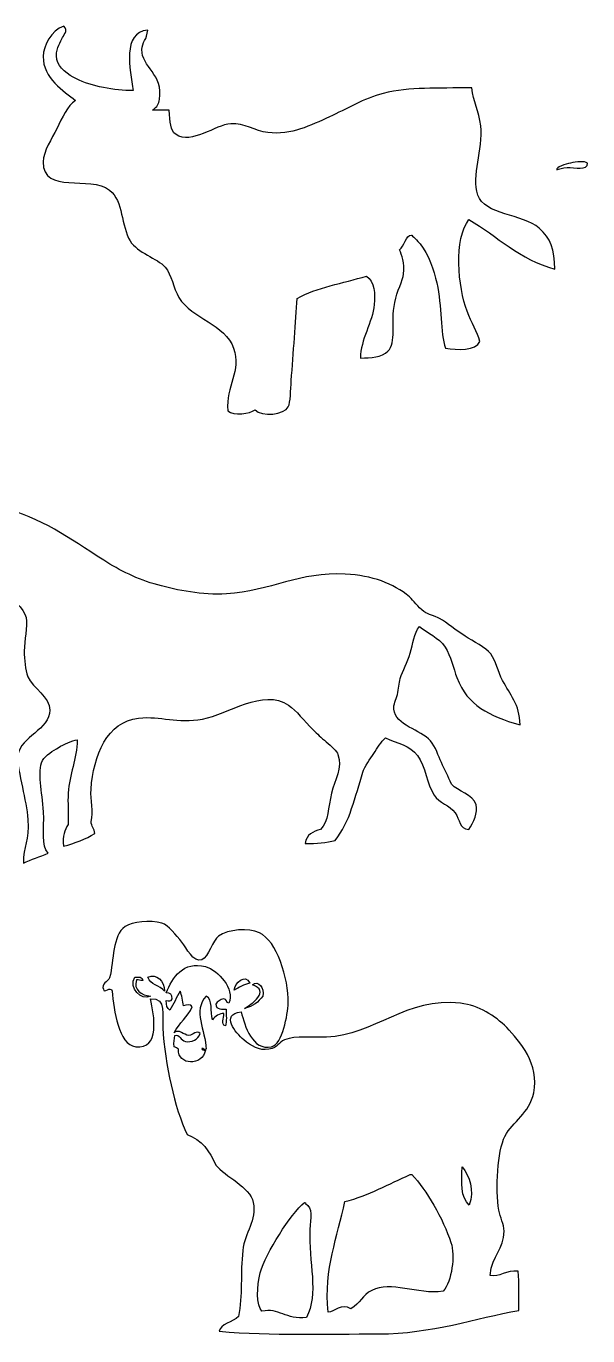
# Model space of a CAD drawing. Header units: centimetres. Extents: x -66 to 65, y -66 to 66.
# Drawn here: x 57.22 to 64.37, y 14.91 to 31.6 of the extents above; entities that cross this region are included whole.
import ezdxf

# ---------------------------------------------------------------- set-up
doc = ezdxf.new("R2010")
doc.units = ezdxf.units.CM
doc.header["$MEASUREMENT"] = 0
doc.layers.add('Layer 1', color=7, linetype='Continuous')

msp = doc.modelspace()

# ---------------------------------------------------------------- linework, layer by layer
at = {"layer": 'Layer 1'}
for points, knots in [([(57.69683, 31.60383), (57.76194, 31.5453), (57.68979, 31.48334), (57.67201, 31.44209), (57.67201, 31.44209), (57.64071, 31.36965), (57.58988, 31.30369), (57.60975, 31.18081), (57.60975, 31.18081), (57.62671, 31.07622), (57.75715, 30.98182), (57.85856, 30.93197), (57.85856, 30.93197), (58.04745, 30.8391), (58.34423, 30.78087), (58.58018, 30.78267), (58.58018, 30.78267), (58.5447, 31.05903), (58.43453, 31.52406), (58.76682, 31.55406), (58.76682, 31.55406), (58.76118, 31.43571), (58.69432, 31.4001), (58.69218, 31.30522), (58.69218, 31.30522), (58.68726, 31.08673), (58.97245, 30.98759), (58.91615, 30.6707), (58.91615, 30.6707), (58.90649, 30.61646), (58.89078, 30.57611), (58.82908, 30.53383), (58.82908, 30.53383), (58.89954, 30.53383), (58.97005, 30.53383), (59.04056, 30.53383), (59.04056, 30.53383), (59.05644, 30.37807), (59.04874, 30.27721), (59.12763, 30.22281), (59.12763, 30.22281), (59.32183, 30.0889), (59.62931, 30.34828), (59.82438, 30.35965), (59.82438, 30.35965), (60.00136, 30.36997), (60.1332, 30.26757), (60.29711, 30.24768), (60.29711, 30.24768), (60.59373, 30.21178), (60.84758, 30.34034), (61.08096, 30.44675), (61.08096, 30.44675), (61.29747, 30.54547), (61.52403, 30.68495), (61.76523, 30.74533), (61.76523, 30.74533), (62.12062, 30.83431), (62.43836, 30.80822), (62.89746, 30.82), (62.89746, 30.82), (62.91188, 30.64487), (62.99049, 30.51843), (63.00938, 30.33478), (63.00938, 30.33478), (63.04147, 30.02416), (62.89071, 29.69957), (62.97207, 29.45144), (62.97207, 29.45144), (63.05629, 29.19471), (63.54008, 29.2157), (63.7559, 29.02842), (63.7559, 29.02842), (63.90325, 28.90055), (63.94873, 28.76108), (63.955, 28.50587), (63.955, 28.50587), (63.50381, 28.63112), (63.22089, 28.92468), (62.86007, 29.14037), (62.86007, 29.14037), (62.66634, 28.89645), (62.71973, 28.27214), (62.83523, 27.97086), (62.83523, 27.97086), (62.89145, 27.82415), (62.97091, 27.70474), (62.99697, 27.58518), (62.99697, 27.58518), (62.9512, 27.46297), (62.70918, 27.47768), (62.56149, 27.49808), (62.56149, 27.49808), (62.49132, 27.70051), (62.51789, 28.02624), (62.44952, 28.33165), (62.44952, 28.33165), (62.41375, 28.49151), (62.34538, 28.69482), (62.23801, 28.82933), (62.23801, 28.82933), (62.21232, 28.86153), (62.12985, 28.94125), (62.12606, 28.94133), (62.12606, 28.94133), (62.0587, 28.9422), (62.02846, 28.79414), (61.97673, 28.75467), (61.97673, 28.75467), (62.00128, 28.68297), (62.04412, 28.59282), (62.02652, 28.44363), (62.02652, 28.44363), (62.0171, 28.36399), (61.94124, 28.22119), (61.91455, 28.08284), (61.91455, 28.08284), (61.86113, 27.80598), (61.93924, 27.57878), (61.82748, 27.46075), (61.82748, 27.46075), (61.75041, 27.37936), (61.607, 27.37643), (61.4791, 27.37365), (61.4791, 27.37365), (61.47376, 27.60998), (61.63383, 27.82315), (61.6533, 28.05792), (61.6533, 28.05792), (61.6637, 28.18346), (61.66079, 28.35267), (61.55371, 28.41879), (61.55371, 28.41879), (61.25632, 28.32634), (60.91715, 28.27565), (60.67037, 28.13262), (60.67037, 28.13262), (60.65074, 27.84393), (60.62293, 27.43216), (60.59573, 27.08749), (60.59573, 27.08749), (60.58605, 26.96467), (60.58845, 26.81013), (60.5584, 26.7516), (60.5584, 26.7516), (60.50715, 26.65164), (60.22071, 26.6201), (60.13541, 26.71424), (60.13541, 26.71424), (60.06709, 26.66026), (59.86379, 26.63539), (59.78701, 26.7018), (59.78701, 26.7018), (59.76002, 27.01758), (59.96224, 27.20898), (59.86168, 27.49806), (59.86168, 27.49806), (59.75447, 27.80635), (59.33095, 27.87067), (59.16493, 28.14502), (59.16493, 28.14502), (59.0937, 28.26281), (59.07061, 28.44053), (58.99078, 28.53073), (58.99078, 28.53073), (58.88765, 28.64725), (58.63539, 28.71562), (58.54284, 28.86665), (58.54284, 28.86665), (58.42671, 29.0563), (58.45844, 29.37285), (58.28159, 29.51364), (58.28159, 29.51364), (58.03357, 29.71102), (57.43093, 29.45247), (57.43551, 29.87445), (57.43551, 29.87445), (57.4371, 30.01494), (57.54526, 30.16928), (57.60971, 30.29747), (57.60971, 30.29747), (57.68231, 30.44185), (57.73941, 30.58497), (57.84614, 30.65826), (57.84614, 30.65826), (57.70356, 30.77338), (57.42998, 30.93986), (57.43551, 31.21817), (57.43551, 31.21817), (57.43836, 31.35796), (57.5349, 31.55047), (57.69683, 31.60383)], [0, 0, 0, 0, 0.02040816, 0.02040816, 0.02040816, 0.02040816, 0.04081633, 0.04081633, 0.04081633, 0.04081633, 0.06122449, 0.06122449, 0.06122449, 0.06122449, 0.08163265, 0.08163265, 0.08163265, 0.08163265, 0.10204082, 0.10204082, 0.10204082, 0.10204082, 0.12244898, 0.12244898, 0.12244898, 0.12244898, 0.14285714, 0.14285714, 0.14285714, 0.14285714, 0.16326531, 0.16326531, 0.16326531, 0.16326531, 0.18367347, 0.18367347, 0.18367347, 0.18367347, 0.20408163, 0.20408163, 0.20408163, 0.20408163, 0.2244898, 0.2244898, 0.2244898, 0.2244898, 0.24489796, 0.24489796, 0.24489796, 0.24489796, 0.26530612, 0.26530612, 0.26530612, 0.26530612, 0.28571429, 0.28571429, 0.28571429, 0.28571429, 0.30612245, 0.30612245, 0.30612245, 0.30612245, 0.32653061, 0.32653061, 0.32653061, 0.32653061, 0.34693878, 0.34693878, 0.34693878, 0.34693878, 0.36734694, 0.36734694, 0.36734694, 0.36734694, 0.3877551, 0.3877551, 0.3877551, 0.3877551, 0.40816327, 0.40816327, 0.40816327, 0.40816327, 0.42857143, 0.42857143, 0.42857143, 0.42857143, 0.44897959, 0.44897959, 0.44897959, 0.44897959, 0.46938776, 0.46938776, 0.46938776, 0.46938776, 0.48979592, 0.48979592, 0.48979592, 0.48979592, 0.51020408, 0.51020408, 0.51020408, 0.51020408, 0.53061224, 0.53061224, 0.53061224, 0.53061224, 0.55102041, 0.55102041, 0.55102041, 0.55102041, 0.57142857, 0.57142857, 0.57142857, 0.57142857, 0.59183673, 0.59183673, 0.59183673, 0.59183673, 0.6122449, 0.6122449, 0.6122449, 0.6122449, 0.63265306, 0.63265306, 0.63265306, 0.63265306, 0.65306122, 0.65306122, 0.65306122, 0.65306122, 0.67346939, 0.67346939, 0.67346939, 0.67346939, 0.69387755, 0.69387755, 0.69387755, 0.69387755, 0.71428571, 0.71428571, 0.71428571, 0.71428571, 0.73469388, 0.73469388, 0.73469388, 0.73469388, 0.75510204, 0.75510204, 0.75510204, 0.75510204, 0.7755102, 0.7755102, 0.7755102, 0.7755102, 0.79591837, 0.79591837, 0.79591837, 0.79591837, 0.81632653, 0.81632653, 0.81632653, 0.81632653, 0.83673469, 0.83673469, 0.83673469, 0.83673469, 0.85714286, 0.85714286, 0.85714286, 0.85714286, 0.87755102, 0.87755102, 0.87755102, 0.87755102, 0.89795918, 0.89795918, 0.89795918, 0.89795918, 0.91836735, 0.91836735, 0.91836735, 0.91836735, 0.93877551, 0.93877551, 0.93877551, 0.93877551, 0.95918367, 0.95918367, 0.95918367, 0.95918367, 1, 1, 1, 1]), ([(56.69342, 25.71286), (56.80478, 25.74353), (56.89765, 25.79419), (57.05463, 25.77567), (57.05463, 25.77567), (57.03532, 25.63309), (56.90257, 25.61287), (56.87985, 25.47402), (56.87985, 25.47402), (57.43833, 25.33149), (57.74853, 25.08646), (58.20822, 24.7952), (58.20822, 24.7952), (58.41049, 24.66704), (58.63621, 24.55147), (58.89571, 24.48095), (58.89571, 24.48095), (59.14966, 24.41189), (59.4598, 24.34929), (59.76966, 24.36781), (59.76966, 24.36781), (60.32968, 24.40125), (60.70742, 24.65367), (61.28451, 24.61919), (61.28451, 24.61919), (61.63117, 24.5985), (61.89228, 24.50531), (62.10017, 24.33008), (62.10017, 24.33008), (62.15846, 24.28103), (62.20465, 24.19871), (62.28665, 24.14151), (62.28665, 24.14151), (62.34412, 24.10137), (62.42246, 24.08836), (62.48472, 24.05354), (62.48472, 24.05354), (62.58201, 23.99917), (62.69361, 23.90469), (62.811, 23.82724), (62.811, 23.82724), (62.91091, 23.76139), (63.07344, 23.68563), (63.13728, 23.60094), (63.13728, 23.60094), (63.20139, 23.5159), (63.22835, 23.37835), (63.28878, 23.26156), (63.28878, 23.26156), (63.38014, 23.08461), (63.50923, 22.96242), (63.51016, 22.69588), (63.51016, 22.69588), (63.10611, 22.81735), (62.84725, 22.93676), (62.70612, 23.29926), (62.70612, 23.29926), (62.66016, 23.41721), (62.62902, 23.57506), (62.55465, 23.68894), (62.55465, 23.68894), (62.47229, 23.81504), (62.33526, 23.86491), (62.22837, 23.95299), (62.22837, 23.95299), (62.15865, 23.86134), (62.14487, 23.73294), (62.11185, 23.61356), (62.11185, 23.61356), (62.07812, 23.49167), (62.01528, 23.39372), (61.98369, 23.28669), (61.98369, 23.28669), (61.96705, 23.23033), (61.96673, 23.15604), (61.94876, 23.08558), (61.94876, 23.08558), (61.93042, 23.01406), (61.89629, 22.95683), (61.90209, 22.89698), (61.90209, 22.89698), (61.92275, 22.68547), (62.2466, 22.63801), (62.36821, 22.49473), (62.36821, 22.49473), (62.43354, 22.41771), (62.47214, 22.30076), (62.50802, 22.21819), (62.50802, 22.21819), (62.55012, 22.12138), (62.59512, 22.04251), (62.63621, 21.94165), (62.63621, 21.94165), (62.71506, 21.84799), (62.91185, 21.81465), (62.95083, 21.67765), (62.95083, 21.67765), (62.9775, 21.58409), (62.91802, 21.45252), (62.85762, 21.36338), (62.85762, 21.36338), (62.73451, 21.37097), (62.74491, 21.49189), (62.68286, 21.57706), (62.68286, 21.57706), (62.61346, 21.67236), (62.48366, 21.69996), (62.41486, 21.80336), (62.41486, 21.80336), (62.32686, 21.93565), (62.30471, 22.17198), (62.2051, 22.30617), (62.2051, 22.30617), (62.10914, 22.43555), (61.94213, 22.46058), (61.79727, 22.53244), (61.79727, 22.53244), (61.73808, 22.4804), (61.69085, 22.40391), (61.64577, 22.33133), (61.64577, 22.33133), (61.60611, 22.26735), (61.52867, 22.16681), (61.50596, 22.09249), (61.50596, 22.09249), (61.41267, 21.78753), (61.33978, 21.45185), (61.15637, 21.22508), (61.15637, 21.22508), (61.04651, 21.19277), (60.9169, 21.18166), (60.7718, 21.18735), (60.7718, 21.18735), (60.7899, 21.29784), (60.87194, 21.33914), (60.96995, 21.36338), (60.96995, 21.36338), (61.07229, 21.46874), (61.06404, 21.64252), (61.10976, 21.82849), (61.10976, 21.82849), (61.14977, 21.99121), (61.2497, 22.15255), (61.1913, 22.31874), (61.1913, 22.31874), (61.1773, 22.35867), (61.10769, 22.42555), (61.03983, 22.48217), (61.03983, 22.48217), (60.97861, 22.53326), (60.925, 22.58528), (60.87669, 22.63301), (60.87669, 22.63301), (60.75382, 22.7544), (60.66346, 22.87783), (60.56207, 22.94728), (60.56207, 22.94728), (60.23563, 23.17085), (59.7924, 22.83171), (59.46669, 22.77131), (59.46669, 22.77131), (59.13628, 22.70998), (58.93922, 22.81465), (58.65103, 22.7839), (58.65103, 22.7839), (58.25066, 22.7412), (58.07381, 22.30461), (58.04508, 21.87884), (58.04508, 21.87884), (58.03529, 21.733), (58.08458, 21.59828), (58.04508, 21.464), (58.04508, 21.464), (58.04958, 21.40177), (58.0895, 21.37775), (58.0917, 21.31308), (58.0917, 21.31308), (57.97838, 21.23847), (57.83878, 21.19203), (57.69551, 21.14973), (57.69551, 21.14973), (57.68024, 21.27932), (57.70924, 21.36113), (57.75377, 21.42625), (57.75377, 21.42625), (57.75893, 21.57757), (57.74668, 21.7056), (57.75377, 21.82852), (57.75377, 21.82852), (57.76777, 22.07069), (57.86664, 22.26098), (57.87024, 22.50734), (57.87024, 22.50734), (57.79618, 22.49361), (57.70498, 22.4545), (57.62561, 22.4068), (57.62561, 22.4068), (57.57243, 22.37481), (57.45808, 22.30782), (57.42749, 22.24337), (57.42749, 22.24337), (57.35822, 22.09737), (57.42445, 21.84446), (57.43916, 21.58969), (57.43916, 21.58969), (57.45234, 21.36143), (57.40921, 21.15858), (57.49742, 21.06174), (57.49742, 21.06174), (57.39513, 21.01703), (57.28155, 20.98443), (57.18278, 20.93604), (57.18278, 20.93604), (57.185, 21.14591), (57.25721, 21.22854), (57.24101, 21.48913), (57.24101, 21.48913), (57.23299, 21.61833), (57.19804, 21.76033), (57.17111, 21.90397), (57.17111, 21.90397), (57.14489, 22.04399), (57.09573, 22.2148), (57.11285, 22.31878), (57.11285, 22.31878), (57.14955, 22.54188), (57.51589, 22.64022), (57.52068, 22.88443), (57.52068, 22.88443), (57.52404, 23.05562), (57.30277, 23.16063), (57.24102, 23.31184), (57.24102, 23.31184), (57.20416, 23.40217), (57.19466, 23.52888), (57.19443, 23.63871), (57.19443, 23.63871), (57.19414, 23.77955), (57.24137, 23.94483), (57.21777, 24.06609), (57.21777, 24.06609), (57.19652, 24.17502), (57.01814, 24.33168), (56.94972, 24.40552), (56.94972, 24.40552), (56.83994, 24.524), (56.74829, 24.63139), (56.64675, 24.70722), (56.64675, 24.70722), (56.50372, 24.63031), (56.36642, 24.61041), (56.26223, 24.50606), (56.26223, 24.50606), (56.1537, 24.39745), (56.09811, 24.21721), (55.95931, 24.12898), (55.95931, 24.12898), (55.90298, 24.09321), (55.83416, 24.09488), (55.76119, 24.05357), (55.76119, 24.05357), (55.70915, 24.13834), (55.64488, 24.22431), (55.62141, 24.33011), (55.62141, 24.33011), (55.59088, 24.46751), (55.58347, 24.70677), (55.60969, 24.79522), (55.60969, 24.79522), (55.63938, 24.89507), (55.72253, 25.0022), (55.78453, 25.10947), (55.78453, 25.10947), (55.84454, 25.21337), (55.90372, 25.32095), (55.97096, 25.39861), (55.97096, 25.39861), (56.11645, 25.56667), (56.311, 25.66258), (56.47203, 25.77572), (56.47203, 25.77572), (56.53738, 25.82163), (56.57718, 25.88065), (56.64679, 25.91404), (56.64679, 25.91404), (56.70877, 25.89709), (56.66186, 25.76271), (56.69342, 25.71286)], [0, 0, 0, 0, 0.01369863, 0.01369863, 0.01369863, 0.01369863, 0.02739726, 0.02739726, 0.02739726, 0.02739726, 0.04109589, 0.04109589, 0.04109589, 0.04109589, 0.05479452, 0.05479452, 0.05479452, 0.05479452, 0.06849315, 0.06849315, 0.06849315, 0.06849315, 0.08219178, 0.08219178, 0.08219178, 0.08219178, 0.09589041, 0.09589041, 0.09589041, 0.09589041, 0.10958904, 0.10958904, 0.10958904, 0.10958904, 0.12328767, 0.12328767, 0.12328767, 0.12328767, 0.1369863, 0.1369863, 0.1369863, 0.1369863, 0.15068493, 0.15068493, 0.15068493, 0.15068493, 0.16438356, 0.16438356, 0.16438356, 0.16438356, 0.17808219, 0.17808219, 0.17808219, 0.17808219, 0.19178082, 0.19178082, 0.19178082, 0.19178082, 0.20547945, 0.20547945, 0.20547945, 0.20547945, 0.21917808, 0.21917808, 0.21917808, 0.21917808, 0.23287671, 0.23287671, 0.23287671, 0.23287671, 0.24657534, 0.24657534, 0.24657534, 0.24657534, 0.26027397, 0.26027397, 0.26027397, 0.26027397, 0.2739726, 0.2739726, 0.2739726, 0.2739726, 0.28767123, 0.28767123, 0.28767123, 0.28767123, 0.30136986, 0.30136986, 0.30136986, 0.30136986, 0.31506849, 0.31506849, 0.31506849, 0.31506849, 0.32876712, 0.32876712, 0.32876712, 0.32876712, 0.34246575, 0.34246575, 0.34246575, 0.34246575, 0.35616438, 0.35616438, 0.35616438, 0.35616438, 0.36986301, 0.36986301, 0.36986301, 0.36986301, 0.38356164, 0.38356164, 0.38356164, 0.38356164, 0.39726027, 0.39726027, 0.39726027, 0.39726027, 0.4109589, 0.4109589, 0.4109589, 0.4109589, 0.42465753, 0.42465753, 0.42465753, 0.42465753, 0.43835616, 0.43835616, 0.43835616, 0.43835616, 0.45205479, 0.45205479, 0.45205479, 0.45205479, 0.46575342, 0.46575342, 0.46575342, 0.46575342, 0.47945205, 0.47945205, 0.47945205, 0.47945205, 0.49315068, 0.49315068, 0.49315068, 0.49315068, 0.50684932, 0.50684932, 0.50684932, 0.50684932, 0.52054795, 0.52054795, 0.52054795, 0.52054795, 0.53424658, 0.53424658, 0.53424658, 0.53424658, 0.54794521, 0.54794521, 0.54794521, 0.54794521, 0.56164384, 0.56164384, 0.56164384, 0.56164384, 0.57534247, 0.57534247, 0.57534247, 0.57534247, 0.5890411, 0.5890411, 0.5890411, 0.5890411, 0.60273973, 0.60273973, 0.60273973, 0.60273973, 0.61643836, 0.61643836, 0.61643836, 0.61643836, 0.63013699, 0.63013699, 0.63013699, 0.63013699, 0.64383562, 0.64383562, 0.64383562, 0.64383562, 0.65753425, 0.65753425, 0.65753425, 0.65753425, 0.67123288, 0.67123288, 0.67123288, 0.67123288, 0.68493151, 0.68493151, 0.68493151, 0.68493151, 0.69863014, 0.69863014, 0.69863014, 0.69863014, 0.71232877, 0.71232877, 0.71232877, 0.71232877, 0.7260274, 0.7260274, 0.7260274, 0.7260274, 0.73972603, 0.73972603, 0.73972603, 0.73972603, 0.75342466, 0.75342466, 0.75342466, 0.75342466, 0.76712329, 0.76712329, 0.76712329, 0.76712329, 0.78082192, 0.78082192, 0.78082192, 0.78082192, 0.79452055, 0.79452055, 0.79452055, 0.79452055, 0.80821918, 0.80821918, 0.80821918, 0.80821918, 0.82191781, 0.82191781, 0.82191781, 0.82191781, 0.83561644, 0.83561644, 0.83561644, 0.83561644, 0.84931507, 0.84931507, 0.84931507, 0.84931507, 0.8630137, 0.8630137, 0.8630137, 0.8630137, 0.87671233, 0.87671233, 0.87671233, 0.87671233, 0.89041096, 0.89041096, 0.89041096, 0.89041096, 0.90410959, 0.90410959, 0.90410959, 0.90410959, 0.91780822, 0.91780822, 0.91780822, 0.91780822, 0.93150685, 0.93150685, 0.93150685, 0.93150685, 0.94520548, 0.94520548, 0.94520548, 0.94520548, 0.95890411, 0.95890411, 0.95890411, 0.95890411, 0.97260274, 0.97260274, 0.97260274, 0.97260274, 1, 1, 1, 1]), ([(59.95671, 19.03867), (59.69162, 19.00925), (59.88707, 18.76784), (59.98999, 18.68365), (59.98999, 18.68365), (60.08894, 18.60271), (60.18028, 18.54207), (60.31172, 18.5616), (60.31172, 18.5616), (60.4298, 18.57917), (60.43301, 18.65259), (60.51143, 18.68365), (60.51143, 18.68365), (60.65012, 18.7386), (60.87343, 18.7099), (61.04398, 18.71693), (61.04398, 18.71693), (61.65265, 18.74196), (62.06398, 19.23041), (62.75253, 19.14963), (62.75253, 19.14963), (62.98817, 19.12198), (63.18989, 18.99252), (63.34054, 18.83898), (63.34054, 18.83898), (63.50929, 18.66705), (63.75834, 18.36985), (63.68447, 18.00689), (63.68447, 18.00689), (63.63108, 17.74461), (63.41888, 17.64449), (63.31834, 17.45216), (63.31834, 17.45216), (63.22253, 17.2688), (63.19528, 16.7753), (63.24068, 16.50911), (63.24068, 16.50911), (63.25629, 16.41756), (63.30688, 16.33467), (63.30725, 16.24286), (63.30725, 16.24286), (63.30823, 16.00542), (63.15189, 15.95084), (63.12974, 15.67705), (63.12974, 15.67705), (63.24782, 15.65149), (63.33469, 15.75309), (63.48476, 15.73253), (63.48476, 15.73253), (63.50844, 15.58608), (63.49005, 15.39759), (63.49587, 15.23326), (63.49587, 15.23326), (62.94779, 15.13679), (62.38197, 14.93373), (61.70964, 14.93373), (61.70964, 14.93373), (61.04548, 14.93373), (60.3513, 14.90955), (59.67933, 14.96701), (59.67933, 14.96701), (59.69015, 15.05713), (59.85393, 15.08753), (59.92343, 15.15563), (59.92343, 15.15563), (59.97849, 15.42728), (59.94587, 15.70123), (59.97891, 15.99878), (59.97891, 15.99878), (60.00391, 16.22394), (60.15901, 16.38367), (60.11205, 16.60899), (60.11205, 16.60899), (60.0704, 16.80894), (59.74933, 16.93972), (59.63498, 17.08609), (59.63498, 17.08609), (59.55775, 17.26032), (59.45567, 17.40968), (59.26885, 17.47439), (59.26885, 17.47439), (59.10814, 17.81983), (58.98792, 18.36072), (58.95826, 18.83901), (58.95826, 18.83901), (58.94987, 18.97387), (59.01594, 19.22919), (58.8029, 19.20514), (58.8029, 19.20514), (58.84997, 18.99339), (58.92773, 18.55207), (58.6143, 18.59493), (58.6143, 18.59493), (58.39425, 18.62501), (58.33469, 19.05874), (58.31474, 19.30497), (58.31474, 19.30497), (58.29812, 19.37413), (58.20581, 19.2696), (58.20383, 19.32717), (58.20383, 19.32717), (58.16729, 19.39678), (58.26029, 19.42348), (58.28151, 19.47139), (58.28151, 19.47139), (58.34088, 19.70081), (58.31215, 20.01074), (58.48119, 20.12597), (58.48119, 20.12597), (58.56898, 20.18582), (58.7994, 20.2163), (58.94715, 20.17034), (58.94715, 20.17034), (59.03277, 20.1437), (59.13064, 20.01408), (59.20234, 19.92624), (59.20234, 19.92624), (59.26235, 19.85282), (59.34611, 19.66417), (59.45753, 19.70439), (59.45753, 19.70439), (59.53624, 19.73275), (59.60152, 19.95704), (59.66832, 20.0039), (59.66832, 20.0039), (59.79487, 20.09275), (60.05339, 20.11108), (60.18976, 20.0483), (60.18976, 20.0483), (60.41254, 19.94577), (60.56354, 19.46743), (60.55586, 19.14964), (60.55586, 19.14964), (60.55242, 19.00544), (60.48305, 18.62529), (60.34509, 18.59491), (60.34509, 18.59491), (60.09644, 18.54011), (60.00672, 18.8574), (59.95671, 19.03867)], [0, 0, 0, 0, 0.02777778, 0.02777778, 0.02777778, 0.02777778, 0.05555556, 0.05555556, 0.05555556, 0.05555556, 0.08333333, 0.08333333, 0.08333333, 0.08333333, 0.11111111, 0.11111111, 0.11111111, 0.11111111, 0.13888889, 0.13888889, 0.13888889, 0.13888889, 0.16666667, 0.16666667, 0.16666667, 0.16666667, 0.19444444, 0.19444444, 0.19444444, 0.19444444, 0.22222222, 0.22222222, 0.22222222, 0.22222222, 0.25, 0.25, 0.25, 0.25, 0.27777778, 0.27777778, 0.27777778, 0.27777778, 0.30555556, 0.30555556, 0.30555556, 0.30555556, 0.33333333, 0.33333333, 0.33333333, 0.33333333, 0.36111111, 0.36111111, 0.36111111, 0.36111111, 0.38888889, 0.38888889, 0.38888889, 0.38888889, 0.41666667, 0.41666667, 0.41666667, 0.41666667, 0.44444444, 0.44444444, 0.44444444, 0.44444444, 0.47222222, 0.47222222, 0.47222222, 0.47222222, 0.5, 0.5, 0.5, 0.5, 0.52777778, 0.52777778, 0.52777778, 0.52777778, 0.55555556, 0.55555556, 0.55555556, 0.55555556, 0.58333333, 0.58333333, 0.58333333, 0.58333333, 0.61111111, 0.61111111, 0.61111111, 0.61111111, 0.63888889, 0.63888889, 0.63888889, 0.63888889, 0.66666667, 0.66666667, 0.66666667, 0.66666667, 0.69444444, 0.69444444, 0.69444444, 0.69444444, 0.72222222, 0.72222222, 0.72222222, 0.72222222, 0.75, 0.75, 0.75, 0.75, 0.77777778, 0.77777778, 0.77777778, 0.77777778, 0.80555556, 0.80555556, 0.80555556, 0.80555556, 0.83333333, 0.83333333, 0.83333333, 0.83333333, 0.86111111, 0.86111111, 0.86111111, 0.86111111, 0.88888889, 0.88888889, 0.88888889, 0.88888889, 0.91666667, 0.91666667, 0.91666667, 0.91666667, 0.94444444, 0.94444444, 0.94444444, 0.94444444, 1, 1, 1, 1]), ([(58.76961, 19.48248), (58.79842, 19.38186), (58.92265, 19.37662), (58.98043, 19.30494), (58.98043, 19.30494), (58.98175, 19.42853), (58.87584, 19.53741), (58.76961, 19.48248)], [0, 0, 0, 0, 0.33333333, 0.33333333, 0.33333333, 0.33333333, 1, 1, 1, 1]), ([(59.50187, 19.61559), (59.22112, 19.69362), (59.08309, 19.47555), (59.0026, 19.28277), (59.0026, 19.28277), (59.05441, 19.28277), (59.08031, 19.25687), (59.08028, 19.20509), (59.08028, 19.20509), (59.06208, 19.1695), (59.04319, 19.17681), (59.0026, 19.18289), (59.0026, 19.18289), (59.00231, 19.12717), (59.01308, 19.0824), (59.04697, 19.06086), (59.04697, 19.06086), (59.09698, 19.13661), (59.13582, 19.22347), (59.18011, 19.30494), (59.18011, 19.30494), (59.20241, 19.24956), (59.20871, 19.17823), (59.22451, 19.11634), (59.22451, 19.11634), (59.25092, 19.1242), (59.32743, 19.14563), (59.33542, 19.10523), (59.33542, 19.10523), (59.27954, 18.97251), (59.16707, 18.89639), (59.10245, 18.77241), (59.10245, 18.77241), (59.16661, 18.82789), (59.22733, 18.7404), (59.29105, 18.73913), (59.29105, 18.73913), (59.34489, 18.73805), (59.38834, 18.81541), (59.43527, 18.7613), (59.43527, 18.7613), (59.41379, 18.68465), (59.32174, 18.6466), (59.24667, 18.66147), (59.24667, 18.66147), (59.18844, 18.67301), (59.17309, 18.7581), (59.11353, 18.73915), (59.11353, 18.73915), (59.11067, 18.6902), (59.0958, 18.65332), (59.10244, 18.59493), (59.10244, 18.59493), (59.11903, 18.58194), (59.14782, 18.58115), (59.1579, 18.56162), (59.1579, 18.56162), (59.14922, 18.35353), (59.46495, 18.34485), (59.50186, 18.55053), (59.50186, 18.55053), (59.47654, 18.54743), (59.46016, 18.5532), (59.45746, 18.57273), (59.45746, 18.57273), (59.48421, 18.57728), (59.48156, 18.55246), (59.51294, 18.56162), (59.51294, 18.56162), (59.50019, 18.80546), (59.33816, 19.05533), (59.51294, 19.2384), (59.51294, 19.2384), (59.5974, 19.1971), (59.5658, 19.03975), (59.5906, 18.93884), (59.5906, 18.93884), (59.62129, 18.97731), (59.69024, 19.028), (59.73482, 19.01655), (59.73482, 19.01655), (59.74183, 18.95633), (59.69479, 18.88122), (59.75702, 18.86121), (59.75702, 18.86121), (59.7775, 18.91468), (59.76453, 19.00162), (59.76811, 19.072), (59.76811, 19.072), (59.73255, 19.07779), (59.63045, 19.06165), (59.635, 19.1386), (59.635, 19.1386), (59.65479, 19.17427), (59.68966, 19.19485), (59.73483, 19.20517), (59.73483, 19.20517), (59.77603, 19.20567), (59.76187, 19.15085), (59.80143, 19.14969), (59.80143, 19.14969), (59.87819, 19.33164), (59.66657, 19.56979), (59.50187, 19.61559)], [0, 0, 0, 0, 0.03703704, 0.03703704, 0.03703704, 0.03703704, 0.07407407, 0.07407407, 0.07407407, 0.07407407, 0.11111111, 0.11111111, 0.11111111, 0.11111111, 0.14814815, 0.14814815, 0.14814815, 0.14814815, 0.18518519, 0.18518519, 0.18518519, 0.18518519, 0.22222222, 0.22222222, 0.22222222, 0.22222222, 0.25925926, 0.25925926, 0.25925926, 0.25925926, 0.2962963, 0.2962963, 0.2962963, 0.2962963, 0.33333333, 0.33333333, 0.33333333, 0.33333333, 0.37037037, 0.37037037, 0.37037037, 0.37037037, 0.40740741, 0.40740741, 0.40740741, 0.40740741, 0.44444444, 0.44444444, 0.44444444, 0.44444444, 0.48148148, 0.48148148, 0.48148148, 0.48148148, 0.51851852, 0.51851852, 0.51851852, 0.51851852, 0.55555556, 0.55555556, 0.55555556, 0.55555556, 0.59259259, 0.59259259, 0.59259259, 0.59259259, 0.62962963, 0.62962963, 0.62962963, 0.62962963, 0.66666667, 0.66666667, 0.66666667, 0.66666667, 0.7037037, 0.7037037, 0.7037037, 0.7037037, 0.74074074, 0.74074074, 0.74074074, 0.74074074, 0.77777778, 0.77777778, 0.77777778, 0.77777778, 0.81481481, 0.81481481, 0.81481481, 0.81481481, 0.85185185, 0.85185185, 0.85185185, 0.85185185, 0.88888889, 0.88888889, 0.88888889, 0.88888889, 0.92592593, 0.92592593, 0.92592593, 0.92592593, 1, 1, 1, 1]), ([(59.86797, 19.31603), (59.92893, 19.35127), (59.9887, 19.3876), (60.06768, 19.4048), (60.06768, 19.4048), (60.01569, 19.53349), (59.86964, 19.40734), (59.86797, 19.31603)], [0, 0, 0, 0, 0.33333333, 0.33333333, 0.33333333, 0.33333333, 1, 1, 1, 1]), ([(58.60319, 19.48248), (58.52016, 19.34304), (58.68222, 19.17392), (58.8029, 19.23838), (58.8029, 19.23838), (58.69347, 19.25195), (58.57636, 19.31381), (58.62539, 19.44917), (58.62539, 19.44917), (58.66039, 19.45462), (58.66455, 19.42919), (58.70307, 19.43808), (58.70307, 19.43808), (58.70476, 19.4879), (58.65317, 19.48438), (58.60319, 19.48248)], [0, 0, 0, 0, 0.2, 0.2, 0.2, 0.2, 0.4, 0.4, 0.4, 0.4, 0.6, 0.6, 0.6, 0.6, 1, 1, 1, 1]), ([(60.23405, 19.23837), (60.25916, 19.34277), (60.17362, 19.44932), (60.10094, 19.38259), (60.10094, 19.38259), (60.33256, 19.30702), (60.08999, 19.13531), (60.00109, 19.08303), (60.00109, 19.08303), (60.10792, 19.10566), (60.17775, 19.1653), (60.23405, 19.23837)], [0, 0, 0, 0, 0.25, 0.25, 0.25, 0.25, 0.5, 0.5, 0.5, 0.5, 1, 1, 1, 1]), ([(62.86348, 16.57569), (62.92928, 16.76497), (62.86713, 16.94402), (62.77474, 17.06385), (62.77474, 17.06385), (62.7604, 16.86167), (62.75397, 16.6762), (62.86348, 16.57569)], [0, 0, 0, 0, 0.33333333, 0.33333333, 0.33333333, 0.33333333, 1, 1, 1, 1]), ([(62.63051, 16.09862), (62.52997, 16.39969), (62.31796, 16.7749), (62.13127, 16.96399), (62.13127, 16.96399), (62.12386, 16.96399), (62.11643, 16.96399), (62.10907, 16.96399), (62.10907, 16.96399), (61.8366, 16.84442), (61.58919, 16.69986), (61.27698, 16.62006), (61.27698, 16.62006), (61.19115, 16.16947), (61.00766, 15.77051), (61.06616, 15.21107), (61.06616, 15.21107), (61.14329, 15.20911), (61.23282, 15.32923), (61.35461, 15.25544), (61.35461, 15.25544), (61.47312, 15.32426), (61.50659, 15.4285), (61.62089, 15.48843), (61.62089, 15.48843), (61.8638, 15.61577), (62.19895, 15.43136), (62.53063, 15.47734), (62.53063, 15.47734), (62.64253, 15.608), (62.68626, 15.93158), (62.63051, 16.09862)], [0, 0, 0, 0, 0.11111111, 0.11111111, 0.11111111, 0.11111111, 0.22222222, 0.22222222, 0.22222222, 0.22222222, 0.33333333, 0.33333333, 0.33333333, 0.33333333, 0.44444444, 0.44444444, 0.44444444, 0.44444444, 0.55555556, 0.55555556, 0.55555556, 0.55555556, 0.66666667, 0.66666667, 0.66666667, 0.66666667, 0.77777778, 0.77777778, 0.77777778, 0.77777778, 1, 1, 1, 1]), ([(60.76663, 16.60894), (60.58756, 16.46466), (60.2749, 15.96912), (60.20079, 15.71031), (60.20079, 15.71031), (60.15533, 15.55169), (60.14893, 15.29407), (60.22299, 15.22213), (60.22299, 15.22213), (60.43521, 15.27187), (60.52959, 15.11016), (60.7888, 15.14447), (60.7888, 15.14447), (60.9511, 15.43469), (60.81457, 15.85546), (60.83317, 16.26503), (60.83317, 16.26503), (60.83986, 16.41182), (60.8746, 16.53779), (60.77769, 16.59785), (60.77769, 16.59785), (60.77708, 16.60463), (60.77605, 16.61101), (60.76663, 16.60894)], [0, 0, 0, 0, 0.14285714, 0.14285714, 0.14285714, 0.14285714, 0.28571429, 0.28571429, 0.28571429, 0.28571429, 0.42857143, 0.42857143, 0.42857143, 0.42857143, 0.57142857, 0.57142857, 0.57142857, 0.57142857, 0.71428571, 0.71428571, 0.71428571, 0.71428571, 1, 1, 1, 1])]:
    msp.add_open_spline(points, degree=3, knots=knots, dxfattribs=at)
at = {"layer": 'Layer 1', "color": 7}
msp.add_open_spline([(64.37023, 29.85965), (64.37362, 29.75461), (64.20865, 29.80906), (64.10882, 29.80097), (64.10882, 29.80097), (64.05649, 29.79668), (64.0015, 29.78795), (63.97817, 29.77163), (63.97817, 29.77163), (63.96325, 29.80745), (64.09252, 29.84762), (64.15232, 29.85966), (64.15232, 29.85966), (64.23074, 29.87544), (64.32946, 29.88571), (64.37023, 29.85965)], degree=3, knots=[0, 0, 0, 0, 0.2, 0.2, 0.2, 0.2, 0.4, 0.4, 0.4, 0.4, 0.6, 0.6, 0.6, 0.6, 1, 1, 1, 1], dxfattribs=at)

doc.saveas('drawing.dxf')
